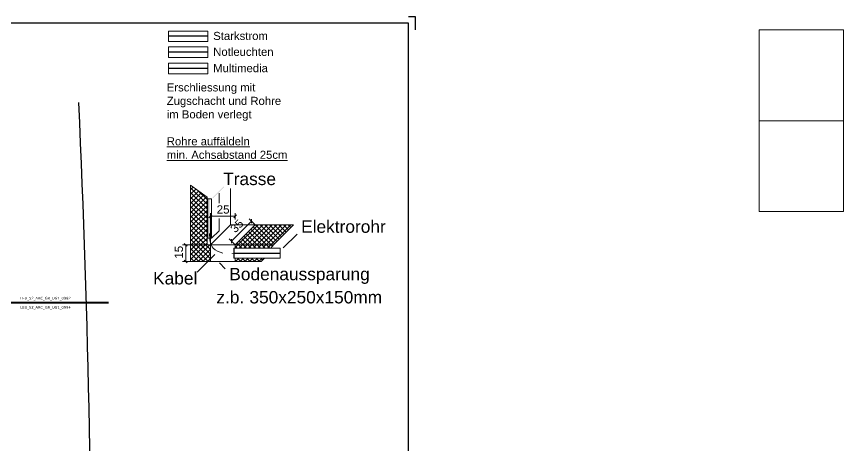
# Model space of a CAD drawing. Extents: x -932 to 937, y -179 to 471.
# Drawn here: x 311 to 937, y 146 to 471 of the extents above; entities that cross this region are included whole.
import ezdxf
from ezdxf.lldxf.tags import DXFTag

# ---------------------------------------------------------------- set-up
doc = ezdxf.new("R2010")
doc.units = 0
doc.layers.get('0').update_dxf_attribs({"lineweight": 13})
for name, color, linetype, lineweight, true_color in [('A-____-MATC-OTLN', 7, 'Strichpunkt - Mittel', 40, 0x0080ff), ('C-PROP-LINE-OTLN', 7, '_Grundgrenze_', 25, 0x800000), ('EL01_WAN_Röhre Boden', 7, 'Continuous', 13, 0xff6666), ('EL01_WANX_Bitmap', 1, 'Continuous', 13, 0xff0000), ('G-____-____-SYMB', 7, 'Strichpunkt - Weit', 5, 0x008080), ('L_Röhre Boden', 1, 'Continuous', 13, 0xff0000)]:
    doc.layers.add(name, color=color, linetype=linetype, lineweight=lineweight, true_color=true_color)
doc.layers.add('EL01_WAN_Text', color=7, linetype='Continuous', lineweight=13)
doc.styles.get("Standard").update_dxf_attribs({"font": 'arial.ttf'})
tags = doc.linetypes.add('_Grundgrenze_', pattern=[0.45, 0.2, -0.05, 0.05, -0.05, 0.05, -0.05]).pattern_tags.tags
tags[14:15] = [DXFTag(74, 4), DXFTag(75, 0), DXFTag(340, '0'), DXFTag(46, 1.0), DXFTag(50, 0.0), DXFTag(44, 0.0), DXFTag(45, 0.0)]
tags[12:13] = [DXFTag(74, 4), DXFTag(75, 0), DXFTag(340, '0'), DXFTag(46, 1.0), DXFTag(50, 0.0), DXFTag(44, 0.0), DXFTag(45, 0.0)]
tags[10:11] = [DXFTag(74, 4), DXFTag(75, 0), DXFTag(340, '0'), DXFTag(46, 1.0), DXFTag(50, 0.0), DXFTag(44, 0.0), DXFTag(45, 0.0)]
tags[8:9] = [DXFTag(74, 4), DXFTag(75, 0), DXFTag(340, '0'), DXFTag(46, 1.0), DXFTag(50, 0.0), DXFTag(44, 0.0), DXFTag(45, 0.0)]
tags[6:7] = [DXFTag(74, 4), DXFTag(75, 0), DXFTag(340, '0'), DXFTag(46, 1.0), DXFTag(50, 0.0), DXFTag(44, 0.0), DXFTag(45, 0.0)]
tags[4:5] = [DXFTag(74, 4), DXFTag(75, 0), DXFTag(340, '0'), DXFTag(46, 1.0), DXFTag(50, 0.0), DXFTag(44, 0.0), DXFTag(45, 0.0)]
tags = doc.linetypes.add('Strichpunkt - Mittel', pattern=[0.35, 0.15, -0.1, 0, -0.1]).pattern_tags.tags
tags[10:11] = [DXFTag(74, 4), DXFTag(75, 0), DXFTag(340, '0'), DXFTag(46, 1.0), DXFTag(50, 0.0), DXFTag(44, 0.0), DXFTag(45, 0.0)]
tags[8:9] = [DXFTag(74, 4), DXFTag(75, 0), DXFTag(340, '0'), DXFTag(46, 1.0), DXFTag(50, 0.0), DXFTag(44, 0.0), DXFTag(45, 0.0)]
tags[6:7] = [DXFTag(74, 4), DXFTag(75, 0), DXFTag(340, '0'), DXFTag(46, 1.0), DXFTag(50, 0.0), DXFTag(44, 0.0), DXFTag(45, 0.0)]
tags[4:5] = [DXFTag(74, 4), DXFTag(75, 0), DXFTag(340, '0'), DXFTag(46, 1.0), DXFTag(50, 0.0), DXFTag(44, 0.0), DXFTag(45, 0.0)]
tags = doc.linetypes.add('Strichpunkt - Weit', pattern=[0.5, 0.2, -0.15, 0, -0.15]).pattern_tags.tags
tags[10:11] = [DXFTag(74, 4), DXFTag(75, 0), DXFTag(340, '0'), DXFTag(46, 1.0), DXFTag(50, 0.0), DXFTag(44, 0.0), DXFTag(45, 0.0)]
tags[8:9] = [DXFTag(74, 4), DXFTag(75, 0), DXFTag(340, '0'), DXFTag(46, 1.0), DXFTag(50, 0.0), DXFTag(44, 0.0), DXFTag(45, 0.0)]
tags[6:7] = [DXFTag(74, 4), DXFTag(75, 0), DXFTag(340, '0'), DXFTag(46, 1.0), DXFTag(50, 0.0), DXFTag(44, 0.0), DXFTag(45, 0.0)]
tags[4:5] = [DXFTag(74, 4), DXFTag(75, 0), DXFTag(340, '0'), DXFTag(46, 1.0), DXFTag(50, 0.0), DXFTag(44, 0.0), DXFTag(45, 0.0)]
tags = doc.linetypes.add('STRICHPUNKT2', pattern=[12.7, 6.35, -3.175, 0, -3.175]).pattern_tags.tags
tags[10:11] = [DXFTag(74, 4), DXFTag(75, 0), DXFTag(340, '0'), DXFTag(46, 0.0), DXFTag(50, 0.0), DXFTag(44, 0.0), DXFTag(45, 0.0)]
tags[8:9] = [DXFTag(74, 4), DXFTag(75, 0), DXFTag(340, '0'), DXFTag(46, 0.0), DXFTag(50, 0.0), DXFTag(44, 0.0), DXFTag(45, 0.0)]
tags[6:7] = [DXFTag(74, 4), DXFTag(75, 0), DXFTag(340, '0'), DXFTag(46, 0.0), DXFTag(50, 0.0), DXFTag(44, 0.0), DXFTag(45, 0.0)]
tags[4:5] = [DXFTag(74, 4), DXFTag(75, 0), DXFTag(340, '0'), DXFTag(46, 0.0), DXFTag(50, 0.0), DXFTag(44, 0.0), DXFTag(45, 0.0)]
picture_1 = doc.add_image_def('image1.png', size_in_pixel=(896, 310))
picture_2 = doc.add_image_def('image2.png', size_in_pixel=(501, 542))

# ---------------------------------------------------------------- blocks, each defined once
blk = doc.blocks.new('Wickelfalzrohr-A0UJ2H7NXE', base_point=(425.76, 439.46))
at = {"color": 0, "linetype": 'ByBlock', "lineweight": -2, "ltscale": 0.13}
for p, q in [((455.76, 447.46), (425.76, 447.46)), ((425.76, 447.46), (425.76, 445.12)), ((425.76, 445.12), (425.76, 441.8)), ((455.76, 447.46), (455.76, 445.12)), ((455.76, 445.12), (455.76, 441.8)), ((425.76, 441.8), (425.76, 439.46)), ((425.76, 439.46), (455.76, 439.46)), ((455.76, 441.8), (455.76, 439.46))]:
    blk.add_line(p, q, dxfattribs=at)
at = {"color": 0, "linetype": 'STRICHPUNKT2', "lineweight": 25, "ltscale": 0.25}
blk.add_line((455.76, 443.46), (425.76, 443.46), dxfattribs=at)
blk = doc.blocks.new('Wickelfalzrohr-A0UJ2H7PXE', base_point=(425.76, 451.53))
at = {"color": 0, "linetype": 'ByBlock', "lineweight": -2, "ltscale": 0.13}
for p, q in [((455.76, 459.53), (425.76, 459.53)), ((425.76, 459.53), (425.76, 457.19)), ((425.76, 457.19), (425.76, 453.87)), ((455.76, 459.53), (455.76, 457.19)), ((455.76, 457.19), (455.76, 453.87)), ((425.76, 453.87), (425.76, 451.53)), ((425.76, 451.53), (455.76, 451.53)), ((455.76, 453.87), (455.76, 451.53))]:
    blk.add_line(p, q, dxfattribs=at)
at = {"color": 0, "linetype": 'STRICHPUNKT2', "lineweight": 25, "ltscale": 0.25}
blk.add_line((455.76, 455.53), (425.76, 455.53), dxfattribs=at)
blk = doc.blocks.new('Wickelfalzrohr-A0UJ2H7RXE', base_point=(425.76, 427.1))
at = {"color": 0, "linetype": 'ByBlock', "lineweight": -2, "ltscale": 0.13}
for p, q in [((455.76, 435.1), (425.76, 435.1)), ((425.76, 435.1), (425.76, 432.75)), ((425.76, 432.75), (425.76, 429.44)), ((455.76, 435.1), (455.76, 432.75)), ((455.76, 432.75), (455.76, 429.44)), ((425.76, 429.44), (425.76, 427.1)), ((425.76, 427.1), (455.76, 427.1)), ((455.76, 429.44), (455.76, 427.1))]:
    blk.add_line(p, q, dxfattribs=at)
at = {"color": 0, "linetype": 'STRICHPUNKT2', "lineweight": 25, "ltscale": 0.25}
blk.add_line((455.76, 431.1), (425.76, 431.1), dxfattribs=at)
blk = doc.blocks.new('Blockreferenz-A0UJ2H7TXE', base_point=(414.22, 253.17))
at = {"layer": 'L_Röhre Boden', "color": 7, "lineweight": -2}
for p, q in [((442.56, 342.74), (455.06, 333.54)), ((442.56, 322.5), (442.56, 342.74)), ((442.56, 339.37), (444.5, 341.31)), ((455.06, 328.26), (442.56, 340.76)), ((442.56, 335.84), (446.54, 339.81)), ((442.56, 332.3), (448.57, 338.32)), ((455.06, 331.8), (448.45, 338.41)), ((472.77, 312.72), (472.77, 340.31)), ((455.06, 324.73), (442.56, 337.23)), ((442.56, 328.76), (450.61, 336.82)), ((442.56, 325.23), (452.65, 335.32)), ((442.56, 321.69), (454.68, 333.82)), ((455.06, 321.19), (442.56, 333.69)), ((455.06, 333.54), (455.06, 297.5)), ((464.19, 329.19), (464.19, 336.6)), ((442.56, 318.16), (455.06, 330.66)), ((455.06, 317.66), (442.56, 330.16)), ((442.56, 314.62), (455.06, 327.12)), ((455.06, 314.12), (442.56, 326.62)), ((442.56, 311.09), (455.06, 323.59)), ((455.06, 310.58), (442.56, 323.08)), ((442.56, 297.5), (442.56, 322.5)), ((442.56, 307.55), (455.06, 320.05)), ((455.06, 307.05), (442.56, 319.55)), ((442.56, 304.02), (455.06, 316.52)), ((455.06, 303.51), (442.56, 316.01)), ((442.56, 300.48), (455.06, 312.98)), ((464.19, 308.17), (464.19, 317.57)), ((455.06, 299.98), (442.56, 312.48)), ((454, 297.5), (442.56, 308.94)), ((443.11, 297.5), (455.06, 309.44)), ((457.56, 297.5), (472.77, 312.72)), ((458.54, 302.52), (464.19, 308.17)), ((472.77, 312.72), (491.46, 312.72)), ((476.24, 297.5), (491.46, 312.72)), ((478.47, 297.5), (493.69, 312.72)), ((482.01, 297.5), (497.22, 312.72)), ((485.54, 297.5), (500.76, 312.72)), ((496.43, 297.5), (486.33, 307.59)), ((499.96, 297.5), (488.1, 309.36)), ((489.08, 297.5), (504.29, 312.72)), ((503.5, 297.5), (489.87, 311.13)), ((491.46, 312.72), (520.52, 312.72)), ((506.17, 298.37), (491.82, 312.72)), ((492.61, 297.5), (507.83, 312.72)), ((507.94, 300.13), (495.35, 312.72)), ((496.15, 297.5), (511.36, 312.72)), ((509.7, 301.9), (498.89, 312.72)), ((499.68, 297.5), (514.9, 312.72)), ((511.47, 303.67), (502.42, 312.72)), ((503.22, 297.5), (518.43, 312.72)), ((505.3, 297.5), (520.52, 312.72)), ((513.24, 305.44), (505.96, 312.72)), ((515.01, 307.21), (509.5, 312.72)), ((516.77, 308.97), (513.03, 312.72)), ((518.54, 310.74), (516.57, 312.72)), ((520.31, 312.51), (520.1, 312.72)), ((450.47, 297.5), (442.56, 305.41)), ((446.93, 297.5), (442.56, 301.87)), ((446.65, 297.5), (455.06, 305.91)), ((450.19, 297.5), (455.06, 302.37)), ((482.29, 297.5), (479.26, 300.52)), ((485.82, 297.5), (481.03, 302.29)), ((489.36, 297.5), (482.8, 304.06)), ((492.89, 297.5), (484.57, 305.83)), ((512.74, 295.23), (523.23, 305.72)), ((443.39, 297.5), (442.56, 298.34)), ((442.56, 286.34), (453.72, 297.5)), ((442.56, 289.87), (450.19, 297.5)), ((442.56, 293.41), (446.65, 297.5)), ((442.56, 296.94), (443.11, 297.5)), ((455.06, 297.5), (442.56, 297.5)), ((442.56, 285), (442.56, 297.5)), ((442.56, 297.5), (457.56, 297.5)), ((452.36, 285), (442.56, 294.8)), ((455.89, 285), (443.39, 297.5)), ((444.76, 285), (457.26, 297.5)), ((457.56, 286.87), (446.93, 297.5)), ((448.29, 285), (457.56, 294.27)), ((457.56, 290.41), (450.47, 297.5)), ((453.72, 297.5), (455.06, 298.84)), ((457.56, 293.94), (454, 297.5)), ((455.06, 297.5), (457.56, 297.5)), ((457.56, 297.48), (457.54, 297.5)), ((457.56, 297.5), (457.56, 291.38)), ((457.56, 297.5), (457.56, 285)), ((457.56, 297.5), (476.24, 297.5)), ((510.45, 294.98), (475.46, 294.98)), ((476.24, 294.98), (476.24, 297.5)), ((476.24, 297.5), (505.3, 297.5)), ((476.54, 295.57), (478.46, 297.49)), ((477.74, 294.98), (476.54, 296.17)), ((478.75, 297.5), (477.49, 298.76)), ((481.27, 294.98), (478.76, 297.49)), ((479.48, 294.98), (482, 297.49)), ((484.81, 294.98), (482.29, 297.49)), ((483.02, 294.98), (485.53, 297.49)), ((488.34, 294.98), (485.83, 297.49)), ((486.55, 294.98), (489.07, 297.49)), ((491.88, 294.98), (489.36, 297.49)), ((490.09, 294.98), (492.6, 297.49)), ((495.42, 294.98), (492.9, 297.49)), ((493.62, 294.98), (496.14, 297.49)), ((498.95, 294.98), (496.44, 297.49)), ((497.16, 294.98), (499.67, 297.49)), ((502.49, 294.98), (499.97, 297.49)), ((500.7, 294.98), (503.21, 297.49)), ((505.3, 297.5), (503.44, 294.98)), ((504.54, 296.46), (503.51, 297.49)), ((448.82, 285), (442.56, 291.26)), ((460.98, 290.27), (447.62, 276.92)), ((451.83, 285), (457.56, 290.73)), ((445.29, 285), (442.56, 287.73)), ((457.56, 285), (442.56, 285)), ((455.36, 285), (457.56, 287.2)), ((457.56, 285), (496.1, 285)), ((464.41, 283.83), (468.85, 279.38)), ((510.45, 287.48), (475.46, 287.48)), ((476.24, 285), (476.24, 287.48)), ((477.12, 284.99), (476.54, 285.57)), ((476.57, 284.99), (479.05, 287.48)), ((480.65, 284.99), (478.17, 287.48)), ((480.1, 284.99), (482.59, 287.48)), ((484.19, 284.99), (481.7, 287.48)), ((483.64, 284.99), (486.12, 287.48)), ((487.72, 284.99), (485.24, 287.48)), ((487.17, 284.99), (489.66, 287.48)), ((491.26, 284.99), (488.77, 287.48)), ((490.71, 284.99), (493.2, 287.48)), ((494.79, 284.99), (492.31, 287.48)), ((494.25, 284.99), (496.73, 287.48)), ((497.04, 286.28), (495.84, 287.48)), ((496.1, 285), (498.25, 287.15))]:
    blk.add_line(p, q, dxfattribs=at)
at = {"layer": 'L_Röhre Boden', "color": 7, "linetype": 'ByBlock', "lineweight": -2, "ltscale": 0.13}
for p, q in [((455.54, 332.52), (458.54, 332.52)), ((455.54, 302.52), (455.54, 332.52)), ((458.54, 332.52), (458.54, 302.52)), ((456.52, 318.13), (458.59, 320.2)), ((457.56, 321.66), (457.56, 297.5)), ((475.21, 318.13), (477.27, 320.2)), ((476.24, 321.66), (476.24, 316.79)), ((476.24, 319.16), (457.56, 319.16)), ((473.47, 300.27), (488.68, 315.49)), ((486.91, 317.26), (491.46, 312.72)), ((488.68, 316.95), (488.68, 314.03)), ((458.54, 302.52), (455.54, 302.52)), ((471.7, 302.04), (476.24, 297.5)), ((473.47, 301.74), (473.47, 298.81)), ((436.39, 297.5), (457.56, 297.5)), ((437.86, 298.53), (439.93, 296.47)), ((438.89, 297.5), (438.89, 285)), ((436.39, 285), (457.56, 285)), ((437.86, 286.03), (439.93, 283.97))]:
    blk.add_line(p, q, dxfattribs=at)
at = {"layer": 'L_Röhre Boden', "color": 7, "linetype": 'STRICHPUNKT2', "lineweight": 25, "ltscale": 0.25}
blk.add_line((475.46, 291.23), (510.45, 291.23), dxfattribs=at)
at = {"layer": 'L_Röhre Boden', "color": 7, "lineweight": -2}
for centre in [(475.46, 291.23), (510.45, 291.23)]:
    blk.add_ellipse(centre, major_axis=(0, -3.75), ratio=0.018233, dxfattribs=at)
blk.add_spline([(456.81, 306.26, 420071.56), (459.8, 294.92, 420071.56), (467.11, 291.24, 420071.56)], degree=3, dxfattribs=at)
for points in [[(459.52, 332.96), (459.16, 333.31), (467.96, 341.4), (467.61, 341.76)], [(456.56, 332.52), (457.06, 332.52), (456.56, 306.26), (457.06, 306.26)], [(475.53, 291.48), (475.53, 290.98), (473.59, 291.48), (473.59, 290.98)]]:
    blk.add_solid(points, dxfattribs=at)
at = {"layer": 'L_Röhre Boden', "color": 7, "lineweight": -2, "char_height": 9.375, "attachment_point": 1}
for s, insert in [('{\\fArial;Trasse}', (467.23, 352.18)), ('{\\fArial;Elektrorohr}', (526.26, 316.04))]:
    blk.add_mtext(s, dxfattribs=dict(at, insert=insert))
at = {"layer": 'L_Röhre Boden', "color": 7, "linetype": 'ByBlock', "lineweight": -2, "ltscale": 0.13, "insert": (462.34, 327.5), "char_height": 6.25, "attachment_point": 1}
blk.add_mtext('{\\fArial;25}', dxfattribs=at)
at = {"layer": 'L_Röhre Boden', "color": 7, "linetype": 'ByBlock', "lineweight": -2, "ltscale": 0.13, "char_height": 6.25, "attachment_point": 1}
for s, insert, rotation in [('{\\fArial;35}', (472, 310.6), 45), ('{\\fArial;15}', (430.56, 287.05), 90)]:
    blk.add_mtext(s, dxfattribs=dict(at, insert=insert, rotation=rotation))
at = {"layer": 'L_Röhre Boden', "color": 7, "linetype": 'ByBlock', "lineweight": -2, "ltscale": 1.3, "char_height": 9.375, "attachment_point": 1}
for s, insert in [('{\\fArial;Kabel}', (414.22, 276.9)), ('{\\fArial;Bodenaussparung}', (471.9, 280.1)), ('{\\fArial;z.b.}', (462.09, 262.55)), ('{\\fArial;350x250x150mm}', (487.11, 262.55))]:
    blk.add_mtext(s, dxfattribs=dict(at, insert=insert))
blk = doc.blocks.new('Referenz-A0UJ2H83XE', base_point=(-932.31, -115.76))
at = {"layer": 'A-____-MATC-OTLN', "color": 0, "linetype": 'Strichpunkt - Mittel', "ltscale": 0.4}
blk.add_line((-930.58, 253.94), (380.39, 253.94), dxfattribs=at)
at = {"layer": 'C-PROP-LINE-OTLN', "color": 0, "linetype": '_Grundgrenze_', "lineweight": -2, "ltscale": 0.25}
blk.add_ellipse((-9427.02, -39.83), major_axis=(9795.02, -48.51), ratio=1, start_param=0, end_param=0.050432, dxfattribs=at)
at = {"layer": 'G-____-____-SYMB', "color": 0, "linetype": 'Continuous', "ltscale": 0.13, "char_height": 2, "attachment_point": 1}
for s, insert in [('{\\fVerdana;LEU_52_ARC_GR_UG1_0992}', (313.69, 258.14)), ('{\\fVerdana;LEU_52_ARC_GR_UG1_0994}', (313.69, 251.18))]:
    blk.add_mtext(s, dxfattribs=dict(at, insert=insert))

msp = doc.modelspace()

# ---------------------------------------------------------------- linework, layer by layer
at = {"color": 0, "linetype": 'ByBlock', "lineweight": -2, "ltscale": 0.13}
for p, q in [((607.58, 470.53), (612.58, 470.53)), ((612.58, 470.53), (612.58, 460.53)), ((607.58, 465.53), (-932.42, 465.53)), ((607.58, -174.47), (607.58, 465.53))]:
    msp.add_line(p, q, dxfattribs=at)

# ---------------------------------------------------------------- block references
at = {"color": 9, "lineweight": 25, "ltscale": 0.25, "true_color": 0xc0c0c0}
msp.add_blockref('Referenz-A0UJ2H83XE', (-932.31, -115.76), dxfattribs=at)
at = {"layer": 'EL01_WAN_Röhre Boden', "color": 1, "linetype": 'Continuous', "ltscale": 0.13, "true_color": 0xff0000}
msp.add_blockref('Blockreferenz-A0UJ2H7TXE', (414.22, 253.17), dxfattribs=at)
at = {"layer": 'L_Röhre Boden', "color": 1, "ltscale": 0.13, "true_color": 0xff0000}
msp.add_blockref('Wickelfalzrohr-A0UJ2H7PXE', (425.76, 451.53), dxfattribs=at)
at = {"layer": 'L_Röhre Boden', "color": 98, "ltscale": 0.13, "true_color": 0x004c00}
msp.add_blockref('Wickelfalzrohr-A0UJ2H7NXE', (425.76, 439.46), dxfattribs=at)
at = {"layer": 'L_Röhre Boden', "color": 6, "ltscale": 0.13, "true_color": 0xff00ff}
msp.add_blockref('Wickelfalzrohr-A0UJ2H7RXE', (425.76, 427.1), dxfattribs=at)

# ---------------------------------------------------------------- texts
at = {"layer": 'EL01_WAN_Text', "ltscale": 0.13, "char_height": 3.5, "attachment_point": 1}
for s, insert, width in [('\\H1.75x;\\C7;Starkstrom', (459.74, 458.91), 70), ('\\H1.75x;\\C7;Notleuchten', (459.74, 446.84), 70), ('\\H1.75x;\\C7;Multimedia', (459.74, 434.48), 70), ('\\H1.75x;\\C7;Erschliessung mit\\PZugschacht und Rohre\\Pim Boden verlegt\\P\\P\\C1;\\LRohre auffäldeln\\Pmin. Achsabstand 25cm\\P', (424.58, 419.9), 101.5)]:
    msp.add_mtext(s, dxfattribs=dict(at, insert=insert, width=width))

# ---------------------------------------------------------------- pictures from other files: only their frames are drawn
at = {"layer": 'EL01_WANX_Bitmap', "ltscale": 0.13}
image = msp.add_image(picture_1, insert=(873.03, 391.58), size_in_units=(63.67, 68.88), dxfattribs=at)
image.dxf.flags = 7
image = msp.add_image(picture_2, insert=(873.03, 322.71), size_in_units=(63.67, 68.88), dxfattribs=at)
image.dxf.flags = 7

doc.saveas('drawing.dxf')
